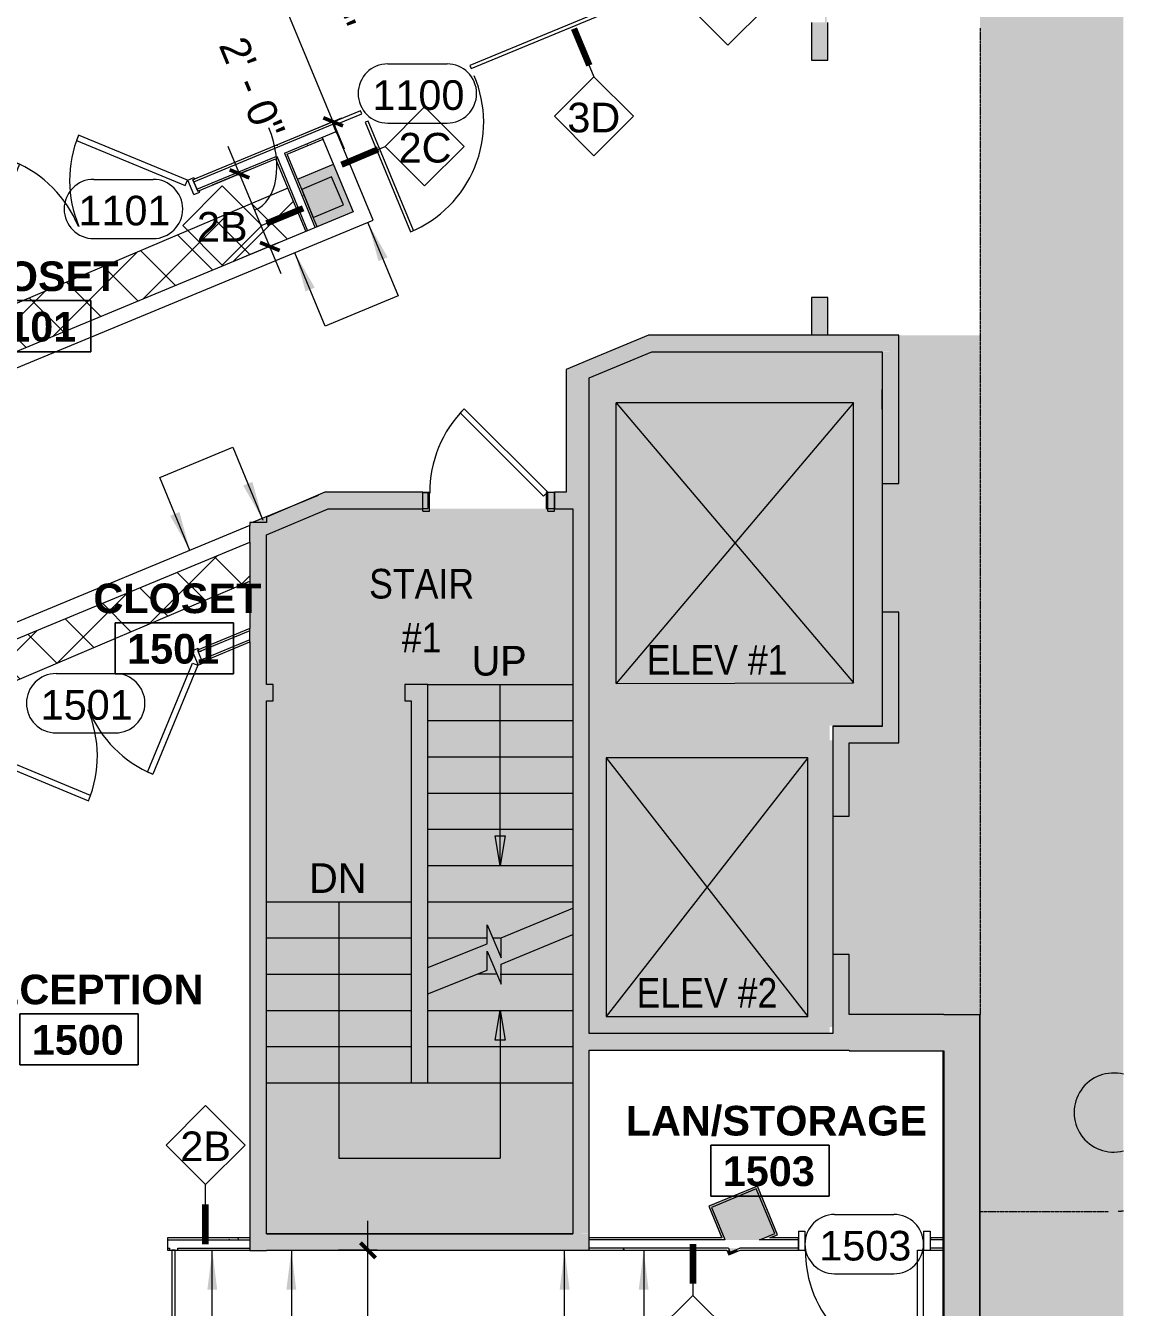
# Model space of a CAD drawing. Header units: inches. Extents: x 488 to 2071, y 800 to 2512.
# Drawn here: x 1737.2 to 2070.5, y 1567.1 to 1956.3 of the extents above; entities that cross this region are included whole.
import ezdxf

# ---------------------------------------------------------------- set-up
doc = ezdxf.new("R2010")
doc.units = ezdxf.units.IN
doc.header["$MEASUREMENT"] = 0
doc.linetypes.add('IMPORT-HIDDEN _2_', pattern=[0.375, 0.25, -0.125])
for name, color, linetype, lineweight in [('A-ANNO-DIMS', 211, 'Continuous', 9), ('A-ANNO-DIMS-96', 211, 'Continuous', 9), ('A-ANNO-NOTE', 131, 'Continuous', 9), ('A-AREA-IDEN', 2, 'Continuous', 9), ('A-DETL-GENF', 92, 'Continuous', 9), ('A-DOOR', 31, 'Continuous', 13), ('A-DOOR-FRAM', 31, 'Continuous', 20), ('A-DOOR-IDEN', 31, 'Continuous', 9), ('A-Flor-Shel-Evtr', 8, 'Continuous', 9), ('A-Flor-Shel-Strs', 8, 'Continuous', 9), ('A-Flor-Shel-Text', 8, 'Continuous', 9), ('A-Flor-Shel-Tptn', 8, 'Continuous', 9), ('A-GLAZ-CURT', 52, 'Continuous', 9), ('A-WALL', 113, 'Continuous', 9), ('A-Wall-Abov', 8, 'IMPORT-HIDDEN _2_', 9), ('A-WALL-IDEN', 211, 'Continuous', 9), ('A-WALL-PATT', 111, 'Continuous', 13), ('A-Wall-Shel', 8, 'Continuous', 9), ('A-Wall-Shel-Fill', 8, 'Continuous', 9), ('G-Anno-Ttlb', 8, 'Continuous', 9), ('I-WALL', 2, 'Continuous', 9), ('Q-CASE', 31, 'Continuous', 9), ('S-Cols', 8, 'Continuous', 9), ('S-Cols-Fill', 8, 'Continuous', 9)]:
    doc.layers.add(name, color=color, linetype=linetype, lineweight=lineweight)
doc.styles.add('Stylus BT', font='stylu.ttf', dxfattribs={"width": 0.9, "height": 9})
doc.styles.add('Stylus BT_2', font='stylu.ttf', dxfattribs={"height": 9})
doc.styles.add('Swis721 Lt BT', font='swissl.ttf', dxfattribs={"height": 9})
doc.styles.add('Swis721 Lt BT_B', font='', dxfattribs={"height": 9})
doc.styles.get('Swis721 Lt BT_B').set_extended_font_data('Swis721 Lt BT', bold=True)
doc.dimstyles.new('OTJ_-_3_32__Linear__1_2__Tolerance', dxfattribs={"dimscale": 12, "dimtxt": 9.497835, "dimasz": 0.375, "dimexe": 0.75, "dimexo": 0.5, "dimgap": 0.5, "dimtad": 1, "dimdec": 1, "dimrnd": 0.5, "dimzin": 3, "dimdsep": 46, "dimlunit": 4, "dimtxsty": 'Swis721 Lt BT', "dimblk1": 'OBLIQUE', "dimblk2": 'OBLIQUE', "dimsah": 1, "dimcen": 0.09, "dimdle": 0.75, "dimazin": 0, "dimtfac": 1, "dimtdec": 4, "dimtix": 1, "dimtmove": 0, "dimatfit": 3, "dimfxl": 1, "dimtvp": 1, "dimfrac": 2, "dimtolj": 1, "dimtzin": 0, "dimarcsym": 2})
doc.dimstyles.new('OTJ_-_3_32__Linear__1_2__Tolerance_1', dxfattribs={"dimscale": 12, "dimtxt": 9.497835, "dimasz": 0.375, "dimexe": 0.75, "dimexo": 0.5, "dimgap": 0.5, "dimtad": 1, "dimdec": 1, "dimrnd": 0.5, "dimzin": 3, "dimdsep": 46, "dimlunit": 4, "dimtxsty": 'Swis721 Lt BT', "dimblk1": 'OBLIQUE', "dimblk2": 'OBLIQUE', "dimsah": 1, "dimcen": 0.09, "dimdle": 0.75, "dimazin": 0, "dimtfac": 1, "dimtdec": 4, "dimtix": 1, "dimtmove": 1, "dimatfit": 3, "dimfxl": 1, "dimtvp": 1, "dimfrac": 2, "dimtolj": 1, "dimtzin": 0, "dimarcsym": 2})
pattern_1 = [(0, (0, 0), (30.72, 7.68), [1.267, -21.773, 1.267, -21.773, -122.88]), (0, (0, 0), (30.72, 7.68), [-46.08, 1.267, -44.813, 1.267, -21.773, -53.76]), (0, (0, 0), (30.72, 7.68), [-115.2, 1.267, -14.093, 1.267, -37.133]), (120, (11.52, 3.84), (-22.011075, 22.7643), [1.267, -21.773, 1.267, -21.773, -122.88]), (120, (11.52, 3.84), (-22.011075, 22.7643), [-46.08, 1.267, -44.813, 1.267, -21.773, -53.76]), (120, (11.52, 3.84), (-22.011075, 22.7643), [-115.2, 1.267, -14.093, 1.267, -37.133]), (240, (15.36, 19.2), (-8.708925, -30.4443), [1.267, -21.773, 1.267, -21.773, -122.88]), (240, (15.36, 19.2), (-8.708925, -30.4443), [-46.08, 1.267, -44.813, 1.267, -21.773, -53.76]), (240, (15.36, 19.2), (-8.708925, -30.4443), [-115.2, 1.267, -14.093, 1.267, -37.133])]

# ---------------------------------------------------------------- blocks, each defined once
blk = doc.blocks.new('Revit Link EDITED_dwg-5488103-Level 1 CONSTRUCTION')
at = {"layer": 'A-Wall-Shel-Fill'}
h = blk.add_hatch(color=7, dxfattribs=at)
h.paths.add_polyline_path([(1975.8, 1945.79), (1980.8, 1945.79), (1980.8, 1957.29), (1980.39, 1957.29), (1980.39, 1962.29), (1979.89, 1962.29), (1979.89, 1957.29), (1975.8, 1957.29), (1975.8, 1956.57)], flags=0)
h.paths.add_polyline_path([(2027.09, 1957.29), (2027.09, 2231.29), (2026.97, 2231.29), (2026.97, 1957.29)], flags=0)
h.paths.add_polyline_path([(2015.97, 1962.29), (2015.97, 1972.29), (2015.84, 1972.29), (2015.84, 1962.29)], flags=0)
h.paths.add_polyline_path([(2015.84, 1988.29), (2015.97, 1988.29), (2015.97, 1999.88), (2015.84, 1999.83), (2015.84, 1990.2)], flags=0)
h.paths.add_polyline_path([(2015.97, 2001.56), (2015.97, 2231.29), (2015.84, 2231.29), (2015.84, 2001.86)], flags=0)
h = blk.add_hatch(color=7, dxfattribs=at)
h.paths.add_polyline_path([(1997.3, 1817.26), (1997.3, 1817.26), (1997.3, 1821.26)], flags=0)
h.paths.add_polyline_path([(1980.8, 1862.29), (1980.8, 1873.79), (1975.8, 1873.79), (1975.8, 1862.29)], flags=0)
h = blk.add_hatch(color=7, dxfattribs=at)
h.paths.add_polyline_path([(1810.3, 1805.45), (1810.3, 1805.45), (1810.3, 1807.1), (1826.08, 1813.8), (1805.9, 1805.45)], flags=0)
h.paths.add_polyline_path([(1859.28, 1809.68), (1859.28, 1814.61), (1857.8, 1814.61), (1857.8, 1809.68)], flags=0)
h.paths.add_polyline_path([(1895.28, 1809.68), (1897.8, 1809.68), (1897.8, 1814.61), (1895.28, 1814.61)], flags=0)
blk.add_hatch(color=7, dxfattribs=at).paths.add_polyline_path([(1997.17, 1743.51), (1997.3, 1743.51), (1997.3, 1743.58), (1982.3, 1743.58), (1982.3, 1743.51), (1987.3, 1743.51)], flags=0)
h = blk.add_hatch(color=7, dxfattribs=at)
h.paths.add_polyline_path([(1972.22, 1280.32), (2027.09, 1303.05), (2027.09, 1656.01), (2026.97, 1656.01), (2026.97, 1303.14), (1972.17, 1280.44)], flags=0)
h.paths.add_polyline_path([(1967.97, 1290.6), (2005.83, 1306.29), (2005.5, 1306.29), (1967.92, 1290.72)], flags=0)
h.paths.add_polyline_path([(2015.84, 1322.04), (2015.97, 1322.04), (2015.97, 1409.06), (2015.84, 1409.06), (2015.84, 1328.18)], flags=0)
h.paths.add_polyline_path([(2015.84, 1412.81), (2015.97, 1412.81), (2015.97, 1645.02), (2015.84, 1645.02), (2015.84, 1413.92)], flags=0)
at = {"layer": 'G-Anno-Ttlb'}
for points in [[(1881.3, 1701.31), (1879.8, 1710.31), (1882.8, 1710.31)], [(1879.8, 1648.31), (1881.3, 1657.31), (1882.8, 1648.31)]]:
    blk.add_hatch(color=7, dxfattribs=at).paths.add_polyline_path(points, flags=0)
at = {"layer": 'S-Cols-Fill'}
for points in [[(1825.69, 1895.21), (1836.64, 1899.75), (1830.64, 1914.24), (1819.7, 1909.71), (1821.02, 1906.52), (1830.07, 1910.39), (1833.69, 1901.92), (1824.5, 1898.11), (1825.12, 1896.61)], [(2067.56, 1614.29), (2069.91, 1614.52), (2070.51, 1614.7), (2070.51, 1637.87), (2069.91, 1638.06), (2067.56, 1638.29), (2065.22, 1638.06), (2062.97, 1637.37), (2060.9, 1636.27), (2059.08, 1634.77), (2057.59, 1632.95), (2056.48, 1630.88), (2055.8, 1628.63), (2055.56, 1626.29), (2055.8, 1623.95), (2056.48, 1621.7), (2057.59, 1619.62), (2059.08, 1617.8), (2060.9, 1616.31), (2062.97, 1615.2), (2065.22, 1614.52)]]:
    blk.add_hatch(color=7, dxfattribs=at).paths.add_polyline_path(points, flags=0)
at = {"layer": 'A-Flor-Shel-Evtr', "color": 7}
for p, q in [((1997.31, 1817.26), (1997.31, 1778.26)), ((1974.7, 1733.96), (1913.45, 1655.45)), ((1982.3, 1716.24), (1982.3, 1674.24))]:
    blk.add_line(p, q, dxfattribs=at)
at = {"layer": 'A-Flor-Shel-Evtr', "color": 7, "flags": 128}
for points in [[(1988.55, 1841.79), (1916.55, 1756.54), (1916.55, 1841.79)], [(1916.55, 1756.54), (1988.55, 1756.79), (1988.55, 1841.79), (1916.55, 1841.79), (1988.55, 1756.79)], [(1913.45, 1733.96), (1913.45, 1655.45), (1974.7, 1655.45), (1974.7, 1733.96), (1913.45, 1733.96), (1974.7, 1655.45)]]:
    blk.add_lwpolyline(points, dxfattribs=at)
at = {"layer": 'A-Flor-Shel-Strs', "color": 7}
for p, q in [((1859.3, 1756.31), (1903.3, 1756.31)), ((1859.3, 1745.31), (1903.3, 1745.31)), ((1859.3, 1734.31), (1903.3, 1734.31)), ((1859.3, 1723.31), (1903.3, 1723.31)), ((1859.3, 1712.31), (1903.3, 1712.31)), ((1859.3, 1701.31), (1903.3, 1701.31)), ((1810.3, 1690.31), (1854.3, 1690.31)), ((1859.3, 1690.31), (1903.3, 1690.31)), ((1810.3, 1679.31), (1854.3, 1679.31)), ((1859.3, 1679.31), (1877.3, 1679.31)), ((1879.3, 1679.31), (1881.3, 1679.31)), ((1810.3, 1668.31), (1854.3, 1668.31)), ((1880.3, 1668.31), (1874.3, 1668.31)), ((1881.3, 1668.31), (1903.3, 1668.31)), ((1810.3, 1657.31), (1854.3, 1657.31)), ((1859.3, 1657.31), (1903.3, 1657.31)), ((1810.3, 1646.31), (1854.3, 1646.31)), ((1859.3, 1646.31), (1903.3, 1646.31)), ((1810.3, 1635.31), (1854.3, 1635.31)), ((1859.3, 1635.31), (1903.3, 1635.31))]:
    blk.add_line(p, q, dxfattribs=at)
at = {"layer": 'A-Flor-Shel-Strs', "color": 7, "flags": 128}
for points in [[(1859.3, 1670.31), (1877.3, 1677.56), (1877.3, 1683.31), (1881.55, 1673.31), (1881.55, 1679.31), (1903.3, 1688.31)], [(1859.3, 1662.31), (1877.3, 1669.56), (1877.3, 1675.31), (1881.55, 1665.31), (1881.55, 1671.31), (1903.3, 1680.31)]]:
    blk.add_lwpolyline(points, dxfattribs=at)
at = {"layer": 'A-Wall-Abov', "color": 7}
for p, q in [((2027.09, 1955.6), (2027.09, 1656.01)), ((2027.09, 1596.29), (2066.09, 1596.29))]:
    blk.add_line(p, q, dxfattribs=at)
blk.add_arc((2065.77, 1626.49), 30.37, 276.0955, 279.0083, dxfattribs=at)
at = {"layer": 'A-Wall-Shel', "color": 7}
for p, q in [((2002.31, 1817.26), (2002.31, 1862.29)), ((1997.3, 1839.83), (1997.3, 1817.26)), ((1805.9, 1805.45), (1826.08, 1813.8)), ((1857.8, 1809.68), (1859.29, 1809.68)), ((1997.3, 1778.26), (1997.3, 1743.58)), ((2015.84, 1588.22), (2015.84, 1645.02)), ((1810.3, 1589.47), (1903.3, 1589.47)), ((2015.84, 1478.47), (2015.84, 1584.47))]:
    blk.add_line(p, q, dxfattribs=at)
at = {"layer": 'A-Wall-Shel', "color": 7, "flags": 128}
for points in [[(1975.8, 1957.29), (1975.8, 1945.79), (1980.8, 1945.79), (1980.8, 1957.29)], [(1980.8, 1862.29), (1980.8, 1873.79), (1975.8, 1873.79), (1975.8, 1862.29)], [(1997.3, 1857.29), (1997.3, 1839.83), (1997.3, 1845.83)], [(1857.8, 1814.61), (1859.28, 1814.61), (1859.28, 1809.68)], [(1897.8, 1814.61), (1895.28, 1814.61), (1895.28, 1809.68), (1897.8, 1809.68)], [(1997.3, 1743.58), (1982.3, 1743.58), (1982.3, 1743.51)], [(1972.17, 1280.44), (1972.22, 1280.32), (2027.09, 1303.05), (2027.09, 1656.01), (2026.97, 1656.01)]]:
    blk.add_lwpolyline(points, dxfattribs=at)
at = {"layer": 'G-Anno-Ttlb', "color": 7}
for p, q in [((1881.3, 1701.31), (1881.3, 1756.31)), ((1881.3, 1701.31), (1879.8, 1710.31)), ((1879.8, 1710.31), (1882.8, 1710.31)), ((1882.8, 1710.31), (1881.3, 1701.31)), ((1879.8, 1648.31), (1881.3, 1657.31)), ((1881.3, 1657.31), (1881.3, 1612.39)), ((1881.3, 1657.31), (1882.8, 1648.31)), ((1882.8, 1648.31), (1879.8, 1648.31))]:
    blk.add_line(p, q, dxfattribs=at)
at = {"layer": 'G-Anno-Ttlb', "color": 7, "flags": 128}
blk.add_lwpolyline([(1832.3, 1690.31), (1832.3, 1612.39), (1881.3, 1612.39)], dxfattribs=at)
at = {"layer": 'S-Cols', "color": 7}
blk.add_line((1819.7, 1909.71), (1830.64, 1914.24), dxfattribs=at)
blk.add_arc((2067.56, 1626.29), 12, 75.6793, 284.3207, dxfattribs=at)
at = {"layer": 'A-Flor-Shel-Text', "char_height": 9, "attachment_point": 2, "line_spacing_factor": 1.091849}
for s, insert, width, style in [('STAIR\\P#1', (1857.42, 1791.37), 37.8875, 'Stylus BT'), ('UP', (1880.97, 1767.98), 19.6867, 'Stylus BT_2'), ('ELEV #1', (1947.17, 1768.25), 52.8692, 'Stylus BT'), ('DN', (1831.97, 1701.98), 21.0486, 'Stylus BT_2'), ('ELEV #2', (1944.08, 1667.16), 52.8692, 'Stylus BT')]:
    blk.add_mtext(s, dxfattribs=dict(at, insert=insert, width=width, style=style))
blk = doc.blocks.new('Single Glass Door - 36_ x 84_ 2-5475206-Level 1 CONSTRUCTION')
at = {"layer": 'A-DOOR', "lineweight": 20}
for p, q in [((17, 38), (17, 2)), ((18, 38), (17, 38)), ((18, 2), (18, 38)), ((17, 2), (18, 2))]:
    blk.add_line(p, q, dxfattribs=at)
at = {"layer": 'A-DOOR', "lineweight": 9}
blk.add_arc((18, 2), 36, 90, 180.5, dxfattribs=at)
blk = doc.blocks.new('System Panel - Glazed-5474410-Level 1 CONSTRUCTION')
at = {"layer": 'A-GLAZ-CURT', "lineweight": 13}
for p, q in [((-69.08, 1.75), (-78.33, 1.75)), ((-78.33, 1.75), (-78.33, 0.75)), ((-78.33, 0.75), (-69.08, 0.75)), ((-69.08, 0.75), (-69.08, 1.75)), ((78.33, 1.75), (-33.08, 1.75)), ((-33.08, 1.75), (-33.08, 0.75)), ((-33.08, 0.75), (78.33, 0.75)), ((78.33, 0.75), (78.33, 1.75))]:
    blk.add_line(p, q, dxfattribs=at)
blk = doc.blocks.new('Double Flush - Int-F-WDMF-72_ x 84_-5456982-Level 1 CONSTRUCTION')
at = {"layer": 'A-DOOR', "lineweight": 20}
for p, q in [((-35.91, 2.37), (-10.58, 27.7)), ((-10.58, 27.7), (-9.35, 26.46)), ((10.58, 27.7), (9.35, 26.46)), ((35.91, 2.37), (10.58, 27.7)), ((-9.35, 26.46), (-34.67, 1.14)), ((9.35, 26.46), (34.67, 1.14)), ((-34.67, 1.14), (-35.91, 2.37)), ((34.67, 1.14), (35.91, 2.37))]:
    blk.add_line(p, q, dxfattribs=at)
at = {"layer": 'A-DOOR', "lineweight": 9}
for centre, start, end in [((-35.91, 2.37), 359.5, 45), ((35.91, 2.37), 135, 180.5)]:
    blk.add_arc(centre, 35.81, start, end, dxfattribs=at)
at = {"layer": 'A-DOOR-FRAM'}
for p, q in [((-38, 2.37), (-36, 2.37)), ((-38, 2.37), (-38, 1.88)), ((-38, 1.88), (-37.5, 1.88)), ((-37.5, -1.88), (-37.5, 1.88)), ((-36, -2.38), (-36, 2.37)), ((36, -2.38), (36, 2.37)), ((36, 2.37), (38, 2.37)), ((37.5, 1.88), (38, 1.88)), ((37.5, -1.88), (37.5, 1.88)), ((38, 2.37), (38, 1.88)), ((-38, -1.88), (-37.5, -1.88)), ((-38, -2.38), (-38, -1.88)), ((-38, -2.38), (-36, -2.38)), ((36, -2.38), (38, -2.38)), ((37.5, -1.88), (38, -1.88)), ((38, -2.38), (38, -1.88))]:
    blk.add_line(p, q, dxfattribs=at)
blk = doc.blocks.new('Single Flush - OTJ_SOLIDFLUSH_ALUM-5456983-Level 1 CONSTRUCTION')
at = {"layer": 'A-DOOR', "lineweight": 20}
for p, q in [((16.15625, -1.875), (17.90625, -1.875)), ((16.15625, -37.6875), (16.15625, -1.875)), ((17.90625, -1.875), (17.90625, -37.6875)), ((17.90625, -37.6875), (16.15625, -37.6875))]:
    blk.add_line(p, q, dxfattribs=at)
at = {"layer": 'A-DOOR', "lineweight": 9}
blk.add_arc((17.90625, -1.875), 35.8125, 179.5, 270, dxfattribs=at)
at = {"layer": 'A-DOOR-FRAM'}
for p, q in [((-20, 3.875), (-20, -1.875)), ((-20, 3.875), (-18, 3.875)), ((-18, 3.875), (-18, -1.875)), ((18.000004, 3.875), (18.000004, -1.875)), ((18.000004, 3.875), (20.000004, 3.875)), ((20.000004, 3.875), (20.000004, -1.875)), ((-20, -1.875), (-18, -1.875)), ((18.000004, -1.875), (20.000004, -1.875))]:
    blk.add_line(p, q, dxfattribs=at)
blk = doc.blocks.new('System Panel - Glazed-5474411-Level 1 CONSTRUCTION')
at = {"layer": 'A-GLAZ-CURT', "lineweight": 13}
for p, q in [((44.4, 1.75), (-86.15, 1.75)), ((-86.15, 1.75), (-86.15, 0.75)), ((-86.15, 0.75), (44.4, 0.75)), ((44.4, 0.75), (44.4, 1.75)), ((86.15, 1.75), (80.4, 1.75)), ((80.4, 1.75), (80.4, 0.75)), ((80.4, 0.75), (86.15, 0.75)), ((86.15, 0.75), (86.15, 1.75))]:
    blk.add_line(p, q, dxfattribs=at)
blk = doc.blocks.new('Double Flush - Int-F-WDMF-72_ x 84_-5456981-Level 1 CONSTRUCTION')
at = {"layer": 'A-DOOR', "lineweight": 20}
for p, q in [((-34.67, -1.14), (-35.91, -2.38)), ((-35.91, -2.38), (-10.58, -27.7)), ((-9.35, -26.46), (-34.67, -1.14)), ((9.35, -26.46), (34.67, -1.14)), ((35.91, -2.38), (10.58, -27.7)), ((34.67, -1.14), (35.91, -2.38)), ((-10.58, -27.7), (-9.35, -26.46)), ((10.58, -27.7), (9.35, -26.46))]:
    blk.add_line(p, q, dxfattribs=at)
at = {"layer": 'A-DOOR', "lineweight": 9}
for centre, start, end in [((-35.91, -2.38), 315, 0.5), ((35.91, -2.38), 179.5, 225)]:
    blk.add_arc(centre, 35.81, start, end, dxfattribs=at)
at = {"layer": 'A-DOOR-FRAM'}
for p, q in [((-38, 2.38), (-38, 1.88)), ((-38, 2.38), (-36, 2.38)), ((-38, 1.88), (-37.5, 1.88)), ((-37.5, 1.88), (-37.5, -1.88)), ((-36, 2.38), (-36, -2.38)), ((36, 2.38), (36, -2.38)), ((36, 2.38), (38, 2.38)), ((37.5, 1.88), (37.5, -1.88)), ((37.5, 1.88), (38, 1.88)), ((38, 2.38), (38, 1.88)), ((-38, -2.38), (-38, -1.88)), ((-38, -1.88), (-37.5, -1.88)), ((-38, -2.38), (-36, -2.38)), ((36, -2.38), (38, -2.38)), ((37.5, -1.88), (38, -1.88)), ((38, -2.38), (38, -1.88))]:
    blk.add_line(p, q, dxfattribs=at)
blk = doc.blocks.new('Casework 5 - Casework 5-5347526-Level 1 CONSTRUCTION')
at = {"layer": 'Q-CASE'}
h = blk.add_hatch(dxfattribs=at)
h.set_pattern_fill('FP_9', color=256, style=0, pattern_type=2)
h.set_pattern_definition([(45, (0, 0), (-8.012227, 8.012227), []), (135, (0, 0), (-8.012227, -8.012227), [])])
h.paths.add_polyline_path([(1697.44, 1741.84), (1805.3, 1787.62), (1805.3, 1799.5), (1692.87, 1752.89), (1693.52, 1751.31)], flags=0)
for p, q in [((1697.44, 1741.84), (1805.3, 1787.62)), ((1692.85, 1752.93), (1697.44, 1741.84))]:
    blk.add_line(p, q, dxfattribs=at)
blk = doc.blocks.new('Casework 7 - Casework 6-5347982-Level 1 CONSTRUCTION')
at = {"layer": 'Q-CASE'}
h = blk.add_hatch(dxfattribs=at)
h.set_pattern_fill('FP_15', color=256, style=0, pattern_type=2)
h.set_pattern_definition([(45, (-119.151, -50.664), (-8.012227, 8.012227), []), (135, (-119.151, -50.664), (-8.012227, -8.012227), [])])
h.paths.add_polyline_path([(1587.08, 1795.07), (1703.08, 1843.11), (1697.61, 1856.33), (1582.03, 1807.27), (1587.06, 1795.11)], flags=0)
for p, q in [((1697.61, 1856.33), (1582.03, 1807.27)), ((1582.03, 1807.27), (1587.08, 1795.06))]:
    blk.add_line(p, q, dxfattribs=at)
blk = doc.blocks.new('Single Flush - OTJ_SOLIDFLUSH_ALUM-5309654-Level 1 CONSTRUCTION')
at = {"layer": 'A-DOOR', "color": 55, "lineweight": 20}
for p, q in [((-7.42, 27.82), (-8.65, 26.59)), ((17.91, 2.5), (-7.42, 27.82)), ((-8.65, 26.59), (16.67, 1.26)), ((16.67, 1.26), (17.91, 2.5))]:
    blk.add_line(p, q, dxfattribs=at)
at = {"layer": 'A-DOOR', "lineweight": 9}
blk.add_arc((17.91, 2.5), 35.81, 135, 180.5, dxfattribs=at)
at = {"layer": 'A-DOOR-FRAM', "color": 55}
for p, q in [((-20, -3.25), (-20, 2.5)), ((-20, 2.5), (-18, 2.5)), ((-18, -3.25), (-18, 2.5)), ((18, -3.25), (18, 2.5)), ((18, 2.5), (20, 2.5)), ((20, -3.25), (20, 2.5)), ((-20, -3.25), (-18, -3.25)), ((18, -3.25), (20, -3.25))]:
    blk.add_line(p, q, dxfattribs=at)
blk = doc.blocks.new('Room Tag - Room Name and Number-3379422-Level 1 CONSTRUCTION')
at = {"layer": 'A-AREA-IDEN'}
for p, q in [((-0.1881, -0.1636), (-0.1881, -0.0018)), ((-0.1881, -0.0018), (0.1869, -0.0018)), ((0.1869, -0.0018), (-0.1881, -0.0018)), ((-0.1881, -0.0018), (-0.1881, -0.1636)), ((0.1869, -0.0018), (0.1869, -0.1636)), ((0.1869, -0.1636), (0.1869, -0.0018)), ((0.1869, -0.1636), (-0.1881, -0.1636)), ((-0.1881, -0.1636), (0.1869, -0.1636))]:
    blk.add_line(p, q, dxfattribs=at)
blk = doc.blocks.new('Wall Tag - 1_4_-62626-Level 1 CONSTRUCTION')
at = {"layer": 'A-WALL-IDEN'}
for p, q in [((-0.125, 0), (0, 0.125)), ((0, 0.125), (0.125, 0)), ((-0.125, 0), (0, -0.125)), ((0, -0.125), (0.125, 0))]:
    blk.add_line(p, q, dxfattribs=at)
blk = doc.blocks.new('Door Tag - Door Tag-41184-Level 1 CONSTRUCTION')
at = {"layer": 'A-DOOR-IDEN'}
for p, q in [((-0.09375, 0.09375), (0.09375, 0.09375)), ((-0.09375, -0.09375), (0.09375, -0.09375))]:
    blk.add_line(p, q, dxfattribs=at)
for centre, start, end in [((-0.09375, 0), 90, 270), ((0.09375, 0), 270, 90)]:
    blk.add_arc(centre, 0.09375, start, end, dxfattribs=at)
blk = doc.blocks.new('Align symbol - U shaped 2016 - symbol_align 01-5458585-Level 1 CONSTRUCTION')
at = {"layer": 'A-ANNO-NOTE'}
for points in [[(-0.015625, 0.125), (0.015625, 0.125), (0, 0)], [(0.234375, 0.125), (0.265625, 0.125), (0.25, 0)]]:
    blk.add_hatch(color=256, dxfattribs=at).paths.add_polyline_path(points, flags=0)
for p, q in [((0, 0.25), (0.25, 0.25)), ((0, 0), (0, 0.25)), ((0.25, 0.25), (0.25, 0))]:
    blk.add_line(p, q, dxfattribs=at)
blk = doc.blocks.new('DIMBLOCK21-Level 1 CONSTRUCTION')
at = {"layer": 'A-ANNO-DIMS-96'}
for p, q in [((1779.66, 1997.64), (1786.69, 1980.68)), ((1783.25, 1989), (1779.66, 1997.64)), ((1791.56, 1992.44), (1462.7, 1856.22)), ((1469.93, 1862.27), (1474.46, 1851.35)), ((1471.01, 1859.67), (1469.93, 1862.27))]:
    blk.add_line(p, q, dxfattribs=at)
at = {"layer": 'A-ANNO-DIMS-96', "lineweight": 50}
for p, q in [((1783.25, 1989), (1782.03, 1986.06)), ((1783.25, 1989), (1784.46, 1991.94)), ((1471.01, 1859.67), (1472.23, 1862.61)), ((1471.01, 1859.67), (1469.79, 1856.73))]:
    blk.add_line(p, q, dxfattribs=at)
at = {"layer": 'A-ANNO-DIMS-96', "color": 0, "insert": (1603.73, 1934.14), "char_height": 9, "width": 42.8759, "attachment_point": 1, "rotation": 22.5, "line_spacing_factor": 1.005062, "style": 'Swis721 Lt BT'}
blk.add_mtext('28\' - 2"', dxfattribs=at)
blk = doc.blocks.new('_Oblique')
at = {"color": 0, "linetype": 'ByBlock', "lineweight": -2}
blk.add_line((-0.5, -0.5), (0.5, 0.5), dxfattribs=at)
blk = doc.blocks.new('DIMBLOCK23-Level 1 CONSTRUCTION')
at = {"layer": 'A-ANNO-DIMS-96'}
for p, q in [((1814.73, 1880.93), (1798.7, 1919.63)), ((1804.75, 1912.39), (1793.83, 1907.87)), ((1802.15, 1911.32), (1804.75, 1912.39)), ((1813.89, 1890.32), (1802.97, 1885.8)), ((1811.29, 1889.25), (1813.89, 1890.32))]:
    blk.add_line(p, q, dxfattribs=at)
at = {"layer": 'A-ANNO-DIMS-96', "lineweight": 50}
for p, q in [((1802.15, 1911.32), (1799.21, 1912.53)), ((1802.15, 1911.32), (1805.09, 1910.1)), ((1811.29, 1889.25), (1808.35, 1890.46)), ((1811.29, 1889.25), (1814.23, 1888.03))]:
    blk.add_line(p, q, dxfattribs=at)
at = {"layer": 'A-ANNO-DIMS-96'}
blk.add_ellipse((1798.51, 1920.09), major_axis=(-8.21, 19.81), ratio=0.63128, start_param=3.141593, end_param=4.712389, dxfattribs=at)
at = {"layer": 'A-ANNO-DIMS-96', "color": 0, "insert": (1804.02, 1953.87), "char_height": 9, "width": 34.9159, "attachment_point": 1, "rotation": 292.5, "line_spacing_factor": 1.005062, "style": 'Swis721 Lt BT'}
blk.add_mtext('2\' - 0"', dxfattribs=at)
blk = doc.blocks.new('DIMBLOCK28-Level 1 CONSTRUCTION')
at = {"layer": 'A-ANNO-DIMS-96'}
for p, q in [((1833.96, 1918.81), (1794.88, 2013.16)), ((1788.86, 2000.93), (1806.64, 2008.29)), ((1798.33, 2004.85), (1788.86, 2000.93)), ((1833.12, 1928.21), (1822.21, 1923.68)), ((1830.52, 1927.13), (1833.12, 1928.21))]:
    blk.add_line(p, q, dxfattribs=at)
at = {"layer": 'A-ANNO-DIMS-96', "lineweight": 50}
for p, q in [((1798.33, 2004.85), (1795.39, 2006.07)), ((1798.33, 2004.85), (1801.27, 2003.63)), ((1830.52, 1927.13), (1827.58, 1928.35)), ((1830.52, 1927.13), (1833.46, 1925.91))]:
    blk.add_line(p, q, dxfattribs=at)
at = {"layer": 'A-ANNO-DIMS-96', "color": 0, "insert": (1825.5, 1986.32), "char_height": 9, "width": 34.9159, "attachment_point": 1, "rotation": 292.5, "line_spacing_factor": 1.005062, "style": 'Swis721 Lt BT'}
blk.add_mtext('7\' - 0"', dxfattribs=at)
blk = doc.blocks.new('DIMBLOCK35-Level 1 CONSTRUCTION')
at = {"layer": 'A-ANNO-DIMS-96'}
for p, q in [((1841.14, 1403.81), (1841.14, 1593.46)), ((1843.96, 1584.46), (1832.14, 1584.46)), ((1841.14, 1584.46), (1843.96, 1584.46)), ((1843.96, 1412.81), (1832.14, 1412.81)), ((1841.14, 1412.81), (1843.96, 1412.81))]:
    blk.add_line(p, q, dxfattribs=at)
at = {"layer": 'A-ANNO-DIMS-96', "lineweight": 50}
for p, q in [((1841.14, 1584.46), (1838.89, 1586.71)), ((1841.14, 1584.46), (1843.39, 1582.21)), ((1841.14, 1412.81), (1838.89, 1415.06)), ((1841.14, 1412.81), (1843.39, 1410.56))]:
    blk.add_line(p, q, dxfattribs=at)
at = {"layer": 'A-ANNO-DIMS-96', "color": 0, "insert": (1823.13, 1470.67), "char_height": 9, "width": 67.118, "attachment_point": 1, "rotation": 90, "line_spacing_factor": 1.005062, "style": 'Swis721 Lt BT'}
blk.add_mtext('14\' - 3 1/2"', dxfattribs=at)

msp = doc.modelspace()

# ---------------------------------------------------------------- hatches: boundary and pattern name
at = {"layer": 'A-DETL-GENF'}
msp.add_hatch(color=9, dxfattribs=at).paths.add_polyline_path([(2027.09, 1388.04), (2059.59, 1388.04), (2059.59, 1392.68), (2070.51, 1392.68), (2070.51, 1614.7), (2069.91, 1614.52), (2067.56, 1614.29), (2065.22, 1614.52), (2062.97, 1615.2), (2060.9, 1616.31), (2059.08, 1617.8), (2057.59, 1619.62), (2056.48, 1621.7), (2055.8, 1623.95), (2055.56, 1626.29), (2055.8, 1628.63), (2056.48, 1630.88), (2057.59, 1632.95), (2059.08, 1634.77), (2060.9, 1636.27), (2062.97, 1637.37), (2065.22, 1638.06), (2067.56, 1638.29), (2069.91, 1638.06), (2070.51, 1637.87), (2070.51, 1971.31), (2069.41, 1970.97), (2067.06, 1970.74), (2064.72, 1970.97), (2062.47, 1971.65), (2060.4, 1972.76), (2058.58, 1974.26), (2057.09, 1976.07), (2055.98, 1978.15), (2055.3, 1980.4), (2055.06, 1982.74), (2055.3, 1985.08), (2055.98, 1987.33), (2057.09, 1989.41), (2058.58, 1991.23), (2060.4, 1992.72), (2062.47, 1993.83), (2064.72, 1994.51), (2067.06, 1994.74), (2069.41, 1994.51), (2070.51, 1994.18), (2070.51, 2213.29), (2059.59, 2213.29), (2059.59, 2217.29), (2027.09, 2217.29), (2027.09, 1957.29), (2026.97, 1957.29), (2026.97, 1862.29), (2002.3, 1862.29), (2002.3, 1817.26), (1999.3, 1817.26), (1999.3, 1778.26), (2002.3, 1778.26), (2002.3, 1738.51), (1987.3, 1738.51), (1987.3, 1716.24), (1982.3, 1716.24), (1982.3, 1739.29), (1981.3, 1739.29), (1981.3, 1652.29), (1982.3, 1652.29), (1982.3, 1674.24), (1987.3, 1674.24), (1987.3, 1656.02), (2027.09, 1656.01), (2027.09, 1449.17)], flags=0)
h = msp.add_hatch(color=9, dxfattribs=at)
h.paths.add_polyline_path([(1810.32, 1589.47), (1903.3, 1589.47), (1903.29, 1809.65), (1829.08, 1809.65), (1810.3, 1801.67), (1810.3, 1756.31), (1812.3, 1756.31), (1812.3, 1751.31), (1810.3, 1751.31), (1810.31, 1589.47)], flags=0)
h.paths.add_polyline_path([(1856.13, 1635.31), (1854.3, 1635.31), (1854.3, 1751.31), (1852.3, 1751.31), (1852.3, 1756.31), (1859.3, 1756.31), (1859.3, 1635.31)], flags=0)
h.paths.add_polyline_path([(1971.61, 1650.27), (1981.3, 1650.27), (1981.3, 1743.77), (1997.3, 1743.77), (1997.3, 1778.26), (1999.3, 1778.26), (1999.3, 1817.26), (1997.3, 1817.26), (1997.3, 1857.29), (1927.29, 1857.29), (1908.3, 1849.42), (1908.3, 1650.27), (1908.75, 1650.27)], flags=0)
at = {"layer": 'A-WALL'}
msp.add_hatch(color=250, dxfattribs=at).paths.add_polyline_path([(1824.5, 1898.11), (1833.69, 1901.92), (1830.07, 1910.39), (1821.02, 1906.52), (1822.81, 1902.19)], flags=0)
h = msp.add_hatch(color=250, dxfattribs=at)
h.paths.add_polyline_path([(1951.08, 1583.88), (1954.03, 1585.1), (1950.58, 1585.1), (1950.84, 1584.47)], flags=0)
h.paths.add_polyline_path([(1950.58, 1587.6), (1960.07, 1587.6), (1964.71, 1589.52), (1959.07, 1603.14), (1945.44, 1597.5), (1949.54, 1587.6)], flags=0)
at = {"layer": 'A-WALL-PATT', "lineweight": 9}
h = msp.add_hatch(dxfattribs=at)
h.set_pattern_fill('FP_1', color=256, style=0, pattern_type=2)
h.set_pattern_definition(pattern_1)
h.paths.add_polyline_path([(1572.38, 1819.52), (1599.69, 1830.84), (1599.46, 1831.42), (1572.14, 1820.1)], flags=0)
h.paths.add_polyline_path([(1668.99, 1859.54), (1718.94, 1880.23), (1718.7, 1880.81), (1668.75, 1860.12)], flags=0)
h.paths.add_polyline_path([(1788.23, 1908.93), (1830.49, 1926.44), (1830.25, 1927.01), (1787.99, 1909.51)], flags=0)
h.paths.add_polyline_path([(1975.22, 1986.39), (2015.37, 2003.02), (2015.13, 2003.59), (1974.98, 1986.97), (1975.03, 1986.85)], flags=0)
h = msp.add_hatch(dxfattribs=at)
h.set_pattern_fill('FP_1', color=256, style=0, pattern_type=2)
h.set_pattern_definition(pattern_1)
h.paths.add_polyline_path([(1577.87, 1818.42), (1600.89, 1827.95), (1600.65, 1828.53), (1577.63, 1818.99)], flags=0)
h.paths.add_polyline_path([(1670.18, 1856.65), (1694.18, 1866.6), (1693.94, 1867.17), (1669.94, 1857.23)], flags=0)
h.paths.add_polyline_path([(1696.49, 1867.55), (1720.13, 1877.34), (1719.89, 1877.92), (1696.25, 1868.13), (1696.39, 1867.79)], flags=0)
h.paths.add_polyline_path([(1789.42, 1906.05), (1813.67, 1916.09), (1813.43, 1916.67), (1789.18, 1906.62)], flags=0)
h.paths.add_polyline_path([(1815.98, 1917.05), (1827.5, 1921.82), (1827.26, 1922.4), (1815.74, 1917.62), (1815.88, 1917.29)], flags=0)
h.paths.add_polyline_path([(1979.89, 1984.94), (2015.97, 1999.9), (2015.97, 2000.56), (1979.89, 1985.62)], flags=0)
h = msp.add_hatch(dxfattribs=at)
h.set_pattern_fill('FP_1', color=256, style=0, pattern_type=2)
h.set_pattern_definition(pattern_1)
h.paths.add_polyline_path([(1825.12, 1894.97), (1825.69, 1895.21), (1816.56, 1917.29), (1815.98, 1917.05), (1824.18, 1897.25)], flags=0)
for points in [[(1908.3, 1849.42), (1939.36, 1862.29), (1926.3, 1862.29), (1908.3, 1854.83), (1908.3, 1851.93)], [(1997.3, 1857.29), (2002.3, 1857.29), (2002.3, 1862.29), (1939.36, 1862.29), (1927.29, 1857.29), (1980.8, 1857.29)], [(2002.3, 1817.26), (2002.3, 1817.26), (2002.3, 1857.29), (1997.3, 1857.26), (1997.3, 1817.26)], [(1908.3, 1814.65), (1908.3, 1854.83), (1901.3, 1851.93), (1901.32, 1814.65), (1905.12, 1814.65)], [(1810.3, 1801.67), (1829.08, 1809.65), (1816.29, 1809.65), (1810.3, 1807.1), (1810.3, 1801.95)], [(1903.31, 1589.46), (1908.3, 1589.47), (1908.3, 1809.65), (1903.3, 1809.65), (1903.3, 1589.46)], [(1805.3, 1584.45), (1810.3, 1584.47), (1810.3, 1805.45), (1805.3, 1805.45), (1805.3, 1584.47)], [(1997.3, 1738.51), (2002.3, 1738.51), (2002.3, 1778.26), (1997.3, 1778.26), (1997.3, 1738.58)], [(1810.3, 1751.31), (1812.3, 1751.31), (1812.3, 1756.31), (1810.3, 1756.31), (1810.3, 1751.31)], [(1852.3, 1751.31), (1859.3, 1751.31), (1859.3, 1756.31), (1852.3, 1756.31)], [(1854.3, 1635.31), (1859.3, 1635.31), (1859.3, 1751.31), (1854.3, 1751.31), (1854.3, 1665.58)], [(1987.28, 1738.51), (1997.3, 1738.51), (1997.3, 1743.51), (1982.3, 1743.51), (1982.3, 1738.51), (1987.17, 1738.51)], [(1987.3, 1716.24), (1987.28, 1738.51), (1982.3, 1738.51), (1982.3, 1716.24)], [(1987.3, 1645.27), (1987.3, 1674.24), (1982.3, 1674.24), (1982.3, 1645.27)], [(2015.84, 1645.02), (2015.97, 1645.02), (2015.97, 1656.02), (1987.3, 1656.01), (1987.3, 1645.02), (2015.58, 1645.02)], [(2015.97, 1310.49), (2026.97, 1315.04), (2026.97, 1656.01), (2015.97, 1656.01), (2015.97, 1315.04)], [(1971.61, 1645.27), (1982.3, 1645.27), (1982.3, 1650.27), (1908.3, 1650.27), (1908.3, 1645.27)], [(1903.3, 1584.46), (1908.3, 1584.47), (1908.3, 1589.46), (1810.3, 1589.46), (1810.3, 1584.46), (1872.7, 1584.46)]]:
    msp.add_hatch(color=7, dxfattribs=at).paths.add_polyline_path(points, flags=0)
h = msp.add_hatch(color=7, dxfattribs=at)
h.paths.add_polyline_path([(1897.8, 1809.65), (1908.3, 1809.68), (1908.3, 1814.65), (1897.8, 1814.61), (1897.8, 1809.68)], flags=0)
h.paths.add_polyline_path([(1857.8, 1809.65), (1857.8, 1814.65), (1827.99, 1814.61), (1816.29, 1809.65), (1842.69, 1809.65)], flags=0)
h = msp.add_hatch(dxfattribs=at)
h.set_pattern_fill('FP_1', color=256, style=0, pattern_type=2)
h.set_pattern_definition(pattern_1)
h.paths.add_polyline_path([(1702.75, 1730.1), (1720.28, 1737.36), (1720.05, 1737.94), (1702.51, 1730.68)], flags=0)
h.paths.add_polyline_path([(1789.58, 1766.06), (1805.3, 1772.58), (1805.3, 1773.25), (1789.34, 1766.64)], flags=0)
at = {"layer": 'A-WALL-PATT'}
for points in [[(1949.29, 1588.22), (1945.44, 1597.5), (1959.07, 1603.14), (1964.71, 1589.52), (1961.59, 1588.22), (1963.22, 1588.22), (1965.53, 1589.18), (1959.41, 1603.96), (1944.63, 1597.84), (1948.61, 1588.22), (1948.94, 1588.22)], [(1950.75, 1583.06), (1954.16, 1584.47), (1952.52, 1584.47), (1951.08, 1583.88), (1950.84, 1584.47), (1950.16, 1584.47), (1950.6, 1583.41)]]:
    msp.add_hatch(color=250, dxfattribs=at).paths.add_polyline_path(points, flags=0)
at = {"layer": 'A-WALL-PATT', "lineweight": 9}
h = msp.add_hatch(dxfattribs=at)
h.set_pattern_fill('FP_1', color=256, style=0, pattern_type=2)
h.set_pattern_definition(pattern_1)
h.paths.add_polyline_path([(1805.3, 1587.62), (1805.3, 1588.25), (1780.3, 1588.25), (1780.3, 1587.62), (1783.42, 1587.62)], flags=0)
h = msp.add_hatch(dxfattribs=at)
h.set_pattern_fill('FP_1', color=256, style=0, pattern_type=2)
h.set_pattern_definition(pattern_1)
h.paths.add_polyline_path([(1971.84, 1587.6), (1971.84, 1588.22), (1961.59, 1588.22), (1960.07, 1587.6), (1971.61, 1587.6)], flags=0)
h.paths.add_polyline_path([(1922.16, 1587.6), (1949.54, 1587.6), (1949.29, 1588.22), (1908.3, 1588.22), (1908.3, 1587.6)], flags=0)
h.paths.add_polyline_path([(2015.84, 1587.6), (2015.84, 1588.22), (2011.84, 1588.22), (2011.84, 1587.6)], flags=0)
h = msp.add_hatch(dxfattribs=at)
h.set_pattern_fill('FP_1', color=256, style=0, pattern_type=2)
h.set_pattern_definition(pattern_1)
h.paths.add_polyline_path([(1949.54, 1584.47), (1950.84, 1584.47), (1950.58, 1585.1), (1908.3, 1585.1), (1908.3, 1584.47), (1949.29, 1584.47)], flags=0)
h.paths.add_polyline_path([(1971.61, 1584.47), (1971.84, 1584.47), (1971.84, 1585.1), (1954.03, 1585.1), (1952.52, 1584.47), (1965.53, 1584.47)], flags=0)
h.paths.add_polyline_path([(2015.84, 1584.47), (2015.84, 1585.1), (2011.84, 1585.1), (2011.84, 1584.47)], flags=0)

# ---------------------------------------------------------------- linework, layer by layer
at = {"layer": 'A-WALL', "lineweight": 13}
for p, q in [((1788.23, 1908.93), (1830.49, 1926.44)), ((1815.74, 1917.62), (1831.44, 1924.13)), ((1831.77, 1923.59), (1831.68, 1923.55)), ((1842.69, 1897.25), (1831.77, 1923.59)), ((1827.26, 1922.4), (1836.64, 1899.75)), ((1789.18, 1906.62), (1813.43, 1916.67)), ((1813.43, 1916.67), (1822.81, 1894.02)), ((1815.74, 1917.62), (1825.12, 1894.97)), ((1836.64, 1899.75), (1587.01, 1796.35)), ((1584.51, 1790.3), (1842.69, 1897.25)), ((1805.3, 1804.51), (1686.71, 1755.39)), ((1805.3, 1799.5), (1805.3, 1804.51)), ((1692.76, 1752.89), (1805.3, 1799.5)), ((1805.3, 1772.58), (1789.58, 1766.06)), ((1805.3, 1769.19), (1805.3, 1773.25)), ((1805.3, 1769.87), (1790.53, 1763.75)), ((1780.3, 1587.62), (1805.3, 1587.62)), ((1780.3, 1585.12), (1780.92, 1585.12)), ((1780.92, 1584.5), (1780.92, 1585.12)), ((1783.42, 1585.12), (1805.3, 1585.12)), ((1783.42, 1584.5), (1783.42, 1585.12)), ((1949.54, 1587.6), (1908.3, 1587.6)), ((1950.58, 1585.1), (1908.3, 1585.1)), ((1971.84, 1585.1), (1954.03, 1585.1)), ((1971.84, 1587.6), (1960.07, 1587.6)), ((2015.84, 1587.6), (2011.84, 1587.6)), ((2015.84, 1585.1), (2011.84, 1585.1))]:
    msp.add_line(p, q, dxfattribs=at)
at = {"layer": 'A-WALL', "color": 55, "lineweight": 20}
for p, q in [((1830.07, 1910.39), (1821.02, 1906.52)), ((1833.69, 1901.92), (1830.07, 1910.39)), ((1824.5, 1898.11), (1833.69, 1901.92)), ((1908.3, 1854.83), (1901.3, 1851.93)), ((1901.3, 1851.93), (1901.3, 1814.65)), ((1908.3, 1814.65), (1908.3, 1849.42)), ((2015.97, 1656.02), (1987.3, 1656.02)), ((2026.97, 1656.01), (2015.97, 1656.01)), ((2026.97, 1303.14), (2026.97, 1656.01)), ((1987.3, 1645.27), (1987.3, 1645.02)), ((1987.3, 1645.02), (2015.97, 1645.02)), ((2015.97, 1645.02), (2015.97, 1412.81)), ((1959.41, 1603.96), (1944.63, 1597.84)), ((1965.53, 1589.18), (1959.41, 1603.96)), ((1944.63, 1597.84), (1948.61, 1588.22)), ((1963.22, 1588.22), (1965.53, 1589.18)), ((1950.16, 1584.47), (1950.75, 1583.06)), ((1950.75, 1583.06), (1954.16, 1584.47))]:
    msp.add_line(p, q, dxfattribs=at)
at = {"layer": 'A-WALL'}
msp.add_line((1821.02, 1906.52), (1824.5, 1898.11), dxfattribs=at)
at = {"layer": 'A-WALL', "color": 135, "lineweight": 13}
for p, q in [((1959.07, 1603.14), (1945.44, 1597.5)), ((1964.71, 1589.52), (1959.07, 1603.14)), ((1945.44, 1597.5), (1949.29, 1588.22)), ((1949.29, 1588.22), (1949.54, 1587.6)), ((1960.07, 1587.6), (1961.59, 1588.22)), ((1961.59, 1588.22), (1964.71, 1589.52)), ((1950.58, 1585.1), (1950.84, 1584.47)), ((1950.84, 1584.47), (1951.08, 1583.88)), ((1951.08, 1583.88), (1952.52, 1584.47)), ((1952.52, 1584.47), (1954.03, 1585.1))]:
    msp.add_line(p, q, dxfattribs=at)
at = {"layer": 'A-WALL-IDEN', "lineweight": 90}
for p, q in [((1903.68, 1955.4), (1908.27, 1944.31)), ((1833.17, 1914.18), (1844.26, 1918.77)), ((1821.35, 1900.8), (1810.27, 1896.21)), ((1791.81, 1586.37), (1791.81, 1598.37)), ((1939.79, 1586.35), (1939.79, 1574.35))]:
    msp.add_line(p, q, dxfattribs=at)
at = {"layer": 'A-WALL-IDEN'}
for p, q in [((1903.68, 1955.4), (1909.73, 1940.79)), ((1833.17, 1914.18), (1846.34, 1919.63)), ((1821.35, 1900.8), (1808.87, 1895.63)), ((1791.81, 1586.37), (1791.81, 1604.41)), ((1939.79, 1586.35), (1939.79, 1570.78))]:
    msp.add_line(p, q, dxfattribs=at)
at = {"layer": 'I-WALL', "lineweight": 13}
for p, q in [((1830.25, 1927.01), (1787.99, 1909.51)), ((1831.68, 1923.55), (1830.25, 1927.01)), ((1816.56, 1917.29), (1827.5, 1921.82)), ((1789.42, 1906.05), (1813.1, 1915.85)), ((1813.1, 1915.85), (1822.23, 1893.78)), ((1821.02, 1906.52), (1816.56, 1917.29)), ((1787.99, 1909.51), (1789.42, 1906.05)), ((1825.69, 1895.21), (1824.5, 1898.11)), ((1805.3, 1773.25), (1789.34, 1766.64)), ((1790.77, 1763.18), (1805.3, 1769.19)), ((1789.34, 1766.64), (1790.77, 1763.18)), ((1805.3, 1588.25), (1780.3, 1588.25)), ((1780.3, 1588.25), (1780.3, 1584.5)), ((1948.61, 1588.22), (1908.3, 1588.22)), ((1971.84, 1588.22), (1963.22, 1588.22)), ((1971.84, 1584.47), (1971.84, 1588.22)), ((2015.84, 1588.22), (2011.84, 1588.22)), ((2011.84, 1588.22), (2011.84, 1584.47)), ((2015.84, 1584.47), (2015.84, 1588.22)), ((1780.3, 1584.5), (1805.3, 1584.5)), ((1908.3, 1584.47), (1950.16, 1584.47)), ((1954.16, 1584.47), (1971.84, 1584.47)), ((2011.84, 1584.47), (2015.84, 1584.47))]:
    msp.add_line(p, q, dxfattribs=at)
at = {"layer": 'I-WALL'}
msp.add_line((1824.5, 1898.11), (1821.02, 1906.52), dxfattribs=at)
at = {"layer": 'I-WALL', "color": 55, "lineweight": 20}
for p, q in [((1926.3, 1862.29), (1908.3, 1854.83)), ((2002.3, 1862.29), (1926.3, 1862.29)), ((2002.3, 1817.26), (2002.3, 1862.29)), ((1908.3, 1849.42), (1927.29, 1857.29)), ((1927.29, 1857.29), (1997.3, 1857.29)), ((1997.3, 1857.29), (1997.3, 1817.26)), ((1828.07, 1814.65), (1810.3, 1807.1)), ((1857.8, 1814.65), (1828.07, 1814.65)), ((1857.8, 1809.65), (1857.8, 1814.65)), ((1901.3, 1814.65), (1897.8, 1814.65)), ((1897.8, 1814.65), (1897.8, 1809.65)), ((1908.3, 1650.27), (1908.3, 1814.65)), ((1997.3, 1817.26), (2002.3, 1817.26)), ((1810.3, 1801.67), (1829.08, 1809.65)), ((1810.3, 1807.1), (1810.3, 1805.45)), ((1829.08, 1809.65), (1857.8, 1809.65)), ((1897.8, 1809.65), (1903.3, 1809.65)), ((1903.3, 1809.65), (1903.3, 1589.46)), ((1810.3, 1805.45), (1805.3, 1805.45)), ((1805.3, 1805.45), (1805.3, 1804.51)), ((1805.3, 1799.5), (1805.3, 1773.25)), ((1810.3, 1756.31), (1810.3, 1801.67)), ((1997.3, 1778.26), (1997.3, 1743.51)), ((2002.3, 1778.26), (1997.3, 1778.26)), ((2002.3, 1738.51), (2002.3, 1778.26)), ((1805.3, 1769.19), (1805.3, 1584.45)), ((1812.3, 1756.31), (1810.3, 1756.31)), ((1812.3, 1751.31), (1812.3, 1756.31)), ((1859.3, 1756.31), (1852.3, 1756.31)), ((1852.3, 1756.31), (1852.3, 1751.31)), ((1859.3, 1635.31), (1859.3, 1756.31)), ((1810.3, 1589.46), (1810.3, 1751.31)), ((1810.3, 1751.31), (1812.3, 1751.31)), ((1852.3, 1751.31), (1854.3, 1751.31)), ((1854.3, 1751.31), (1854.3, 1635.31)), ((1997.3, 1743.51), (1982.3, 1743.51)), ((1982.3, 1743.51), (1982.3, 1716.24)), ((1987.3, 1738.51), (2002.3, 1738.51)), ((1987.3, 1716.24), (1987.3, 1738.51)), ((1982.3, 1716.24), (1987.3, 1716.24)), ((1982.3, 1674.24), (1982.3, 1650.27)), ((1987.3, 1674.24), (1982.3, 1674.24)), ((1987.3, 1656.02), (1987.3, 1674.24)), ((1982.3, 1650.27), (1908.3, 1650.27)), ((1908.3, 1584.46), (1908.3, 1645.27)), ((1908.3, 1645.27), (1987.3, 1645.27)), ((1854.3, 1635.31), (1859.3, 1635.31)), ((1903.3, 1589.46), (1810.3, 1589.46)), ((1805.3, 1584.45), (1810.3, 1584.45)), ((1810.3, 1584.45), (1810.3, 1584.46)), ((1810.3, 1584.46), (1908.3, 1584.46))]:
    msp.add_line(p, q, dxfattribs=at)

# ---------------------------------------------------------------- block references
at = {"layer": 'A-ANNO-NOTE'}
for p, xscale, yscale, zscale, rotation in [((1841.14, 1896.47), 95.99999999999999, 95.99999999999999, 95.99999999999999, 202.4999999999996), ((1787.07, 1796.96), 96, 96, 96, 22.49999999999979), ((1817.86, 1584.47), 96, 96, 96, 180), ((1924.86, 1584.47), 96, 96, 96, 180)]:
    msp.add_blockref('Align symbol - U shaped 2016 - symbol_align 01-5458585-Level 1 CONSTRUCTION', p, dxfattribs=dict(at, xscale=xscale, yscale=yscale, zscale=zscale, rotation=rotation))
at = {"layer": 'A-AREA-IDEN', "xscale": 95.99999999999994, "yscale": 95.99999999999994, "zscale": 95.99999999999994}
for p in [(1738.99, 1873), (1782.38, 1775.21), (1753.43, 1656.45), (1963.28, 1616.6)]:
    msp.add_blockref('Room Tag - Room Name and Number-3379422-Level 1 CONSTRUCTION', p, dxfattribs=at)
at = {"layer": 'A-DOOR'}
for name, p, rotation in [('Single Glass Door - 36_ x 84_ 2-5475206-Level 1 CONSTRUCTION', (1856.14, 1935.71), 202.4999999999996), ('Double Flush - Int-F-WDMF-72_ x 84_-5456982-Level 1 CONSTRUCTION', (1754.06, 1893.43), 22.49999999999958), ('Double Flush - Int-F-WDMF-72_ x 84_-5456981-Level 1 CONSTRUCTION', (1755.41, 1750.56), 22.49999999999955)]:
    msp.add_blockref(name, p, dxfattribs=dict(at, rotation=rotation))
for name, p in [('Single Flush - OTJ_SOLIDFLUSH_ALUM-5309654-Level 1 CONSTRUCTION', (1877.8, 1812.15)), ('Single Flush - OTJ_SOLIDFLUSH_ALUM-5456983-Level 1 CONSTRUCTION', (1991.84, 1586.35))]:
    msp.add_blockref(name, p, dxfattribs=at)
at = {"layer": 'A-DOOR-IDEN', "xscale": 95.99999999999994, "yscale": 95.99999999999994, "zscale": 95.99999999999994}
for p in [(1856.14, 1935.71), (1766.87, 1900.65), (1755.41, 1750.56), (1991.84, 1586.35)]:
    msp.add_blockref('Door Tag - Door Tag-41184-Level 1 CONSTRUCTION', p, dxfattribs=at)
at = {"layer": 'A-Flor-Shel-Tptn', "color": 7}
msp.add_blockref('Revit Link EDITED_dwg-5488103-Level 1 CONSTRUCTION', (0, 0), dxfattribs=at)
at = {"layer": 'A-GLAZ-CURT'}
for name, p, rotation in [('System Panel - Glazed-5474410-Level 1 CONSTRUCTION', (1903.33, 1955.26), 22.49999999999962), ('System Panel - Glazed-5474411-Level 1 CONSTRUCTION', (1780.84, 1498.34), 269.9999999999999)]:
    msp.add_blockref(name, p, dxfattribs=dict(at, rotation=rotation))
at = {"layer": 'A-WALL-IDEN', "xscale": 95.99999999999994, "yscale": 95.99999999999994, "zscale": 95.99999999999994}
for p in [(1950.45, 1962.37), (1909.73, 1928.79), (1858.34, 1919.63), (1796.87, 1895.63), (1791.81, 1616.41), (1939.79, 1558.78)]:
    msp.add_blockref('Wall Tag - 1_4_-62626-Level 1 CONSTRUCTION', p, dxfattribs=at)
at = {"layer": 'Q-CASE'}
for name, p in [('Casework 7 - Casework 6-5347982-Level 1 CONSTRUCTION', (119.15, 50.66)), ('Casework 5 - Casework 5-5347526-Level 1 CONSTRUCTION', (0, 0))]:
    msp.add_blockref(name, p, dxfattribs=at)

# ---------------------------------------------------------------- texts
at = {"layer": 'A-AREA-IDEN', "char_height": 9, "attachment_point": 1, "style": 'Swis721 Lt BT_B'}
for s, insert, width in [('CLOSET', (1714.38, 1884.72), 59.388), ('1101', (1724.58, 1869.4), 33.936), ('CLOSET', (1757.77, 1786.93), 59.388), ('1501', (1767.97, 1771.61), 33.936), ('RECEPTION', (1717.82, 1668.16), 86.052), ('1500', (1739.02, 1652.85), 33.936), ('LAN/STORAGE', (1919.41, 1628.32), 106.05), ('1503', (1948.87, 1613), 33.936)]:
    msp.add_mtext(s, dxfattribs=dict(at, insert=insert, width=width))
at = {"layer": 'A-DOOR-IDEN', "char_height": 9, "width": 32.724, "attachment_point": 1, "style": 'Swis721 Lt BT'}
for s, insert in [('1100', (1842.47, 1939.73)), ('1101', (1753.2, 1904.67)), ('1501', (1741.74, 1754.58)), ('1503', (1978.18, 1590.37))]:
    msp.add_mtext(s, dxfattribs=dict(at, insert=insert))
at = {"layer": 'A-WALL-IDEN', "char_height": 9, "attachment_point": 1, "style": 'Swis721 Lt BT'}
for s, insert, width in [('3D', (1901.69, 1932.91), 19.089), ('2C', (1850.43, 1923.75), 18.786), ('2B', (1789.2, 1899.75), 18.18), ('2B', (1784.14, 1620.54), 18.18)]:
    msp.add_mtext(s, dxfattribs=dict(at, insert=insert, width=width))

# ---------------------------------------------------------------- dimensions: what is measured, and where the dimension line sits
at = {"layer": 'A-ANNO-DIMS'}
for base, p1, p2, angle, override, picture, middle in [((1798.33, 2004.85), (1827.58, 1925.91), (1783.31, 1998.63), 292.5, {"dimpost": '<>', "dimfxl": 85.133886}, 'DIMBLOCK28-Level 1 CONSTRUCTION', (1824.24, 1970.05)), ((1471.01, 1859.67), (1777.37, 2003.19), (1472.23, 1856.73), 22.5, {"dimpost": '<>', "dimfxl": 338.466609}, 'DIMBLOCK21-Level 1 CONSTRUCTION', (1623.06, 1934.15)), ((1841.1424, 1584.4553), (1837.9605, 1412.813), (1837.9605, 1584.4553), 90, {"dimpost": '<>', "dimfxl": 171.64234}, 'DIMBLOCK35-Level 1 CONSTRUCTION', (1830.0009, 1498.6342))]:
    dim = msp.add_linear_dim(base=base, p1=p1, p2=p2, angle=angle, dimstyle='OTJ_-_3_32__Linear__1_2__Tolerance', override=override, dxfattribs=at)
    dim.commit()
    dim.dimension.update_dxf_attribs({"geometry": picture, "text_midpoint": middle})
dim = msp.add_linear_dim(base=(1802.15, 1911.32), p1=(1808.35, 1888.03), p2=(1799.21, 1910.1), angle=292.5, dimstyle='OTJ_-_3_32__Linear__1_2__Tolerance_1', override={"dimpost": '<>', "dimfxl": 23.88862}, dxfattribs=at)
dim.commit()
dim.dimension.update_dxf_attribs({"geometry": 'DIMBLOCK23-Level 1 CONSTRUCTION', "text_midpoint": (1805.16, 1935.44), "dimtype": 160, "text_rotation": 292.5})

doc.saveas('drawing.dxf')
